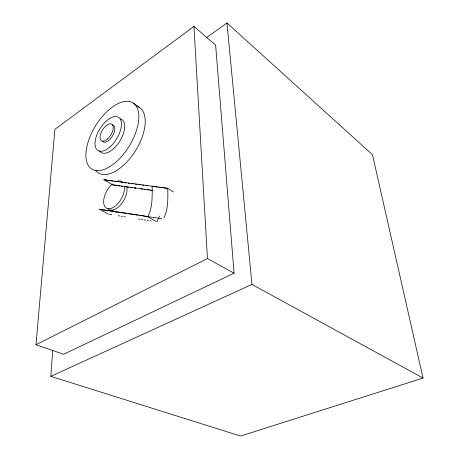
<?xml version="1.0" encoding="UTF-8"?>
<svg xmlns="http://www.w3.org/2000/svg" width="459" height="459" viewBox="0 0 459 459"><rect width="100%" height="100%" fill="white"/><g stroke="black" fill="none" stroke-linecap="round" stroke-linejoin="round"><path stroke-width="0.69" d="M206.057 37.994L226.953 22.95L372.501 154.752L423.037 378.061L240.579 436.05L50.817 376.351L52.71 350.636M35.963 344.726L54.914 129.312L193.95 26.421L215.627 45.057L234.073 273.203L63.612 354.268L35.963 344.726L207.457 258.578L234.073 273.203M159.502 216.017L157.093 221.605M163.829 217.859C167.845 210.383 167.845 201.558 167.851 193.285A41.953 8.813 -82.2 0 0 167.69 189.429L167.61 188.31L103.895 179.721L112.874 184.897L119.713 185.918M50.817 376.351L251.968 284.425L423.037 378.061M121.279 182.292L122.685 182.475M124.791 182.751L126.191 182.934M128.296 183.204L129.702 183.388M131.808 183.663L133.213 183.841M135.319 184.116L136.725 184.3M138.83 184.575L140.23 184.753M142.336 185.029L143.742 185.212M145.847 185.482L147.253 185.666M152.864 186.394L154.27 186.578M155.676 186.761L157.781 187.031M159.187 187.215L167.61 188.31L173.565 191.965M112.874 184.897L152.847 190.347M127.235 187.048L128.64 187.243M130.758 187.53L132.163 187.72M134.275 188.012L135.686 188.201M140.615 188.878L142.732 189.165M144.137 189.36L145.549 189.556M147.66 189.842L149.072 190.037M150.477 190.227L151.889 190.422M111.221 214.542L109.856 214.353L111.302 214.617M108.496 214.164L99.511 209.338L114.044 211.358M161.797 218.713L99.511 209.338M121.078 186.124L122.444 186.331M124.498 186.641L125.864 186.842M103.895 179.721L112.92 181.087M114.308 181.299L115.697 181.512M115.45 211.57L125.984 213.188M127.39 213.406L137.924 215.024M139.329 215.242L147.058 216.43M118.313 215.741L119.719 215.965M121.124 216.189L122.524 216.413M123.93 216.642L125.33 216.866M138.658 219L140.064 219.23M141.464 219.454L142.869 219.677M144.275 219.901L145.675 220.125M147.081 220.354L148.481 220.578M149.886 220.802L151.286 221.026M112.484 210.744L113.809 211.255M115.134 211.765L116.46 212.282M134.252 187.542L135.571 188.058M156.289 221.582L147.689 216.757C152.049 208.954 152.107 199.648 152.245 190.95A42.228 8.01 -82.2 0 0 152.147 187.077L152.084 185.952M133.449 103.223A38.981 19.651 -58.2 0 1 115.702 162.291A38.981 19.651 -58.2 0 1 87.967 142.468A38.981 19.651 -58.2 0 1 133.449 103.223L139.731 107.595M226.953 22.95L251.968 284.425M193.95 26.421L207.457 258.578M137.218 106.281A38.665 19.806 -58.2 0 1 134.843 151.763A38.665 19.806 -58.2 0 1 95.661 170.455M120.269 118.801A19.467 9.805 -58.2 0 1 119.415 141.762A19.467 9.805 -58.2 0 1 99.557 150.839M112.357 124.888A9.771 4.883 -58.2 0 1 112.386 136.151A9.771 4.883 -58.2 0 1 102.3 141.074M126.673 186.457A15.29 8.279 -60.3 0 1 121.01 204.387A15.29 8.279 -60.3 0 1 107.985 208.707M114.601 185.683A15.29 8.279 -60.3 0 1 115.329 185.075M122.369 182.395A15.29 8.279 -60.3 0 1 122.978 182.504M116.167 181.575A15.336 8.256 -60.3 0 1 122.955 182.59M124.383 186.05A15.336 8.256 -60.3 0 1 115.777 205.666A15.336 8.256 -60.3 0 1 103.768 203.572A15.336 8.256 -60.3 0 1 112.409 183.961M110.08 146.834A19.548 9.765 -58.2 0 0 118.634 117.355A19.548 9.765 -58.2 0 0 95.965 137.505A19.548 9.765 -58.2 0 0 110.08 146.834M107.463 139.048A9.794 4.871 -58.2 0 0 111.87 124.257A9.794 4.871 -58.2 0 0 100.51 134.252A9.794 4.871 -58.2 0 0 107.463 139.048"/></g></svg>
